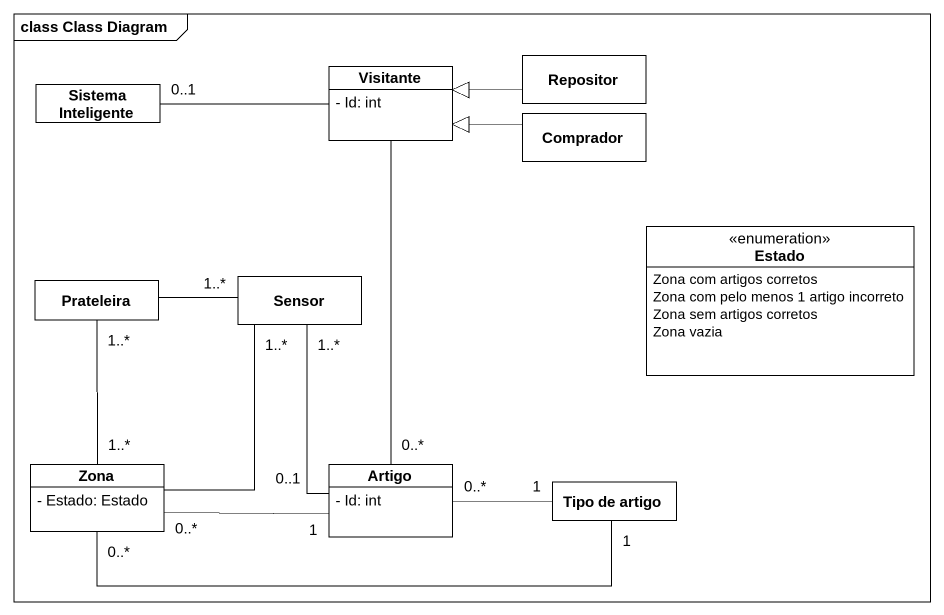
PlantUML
@startuml
mainframe class Class Diagram
hide circle
hide empty members
skinparam classAttributeIconSize 0
class Visitante {
  - Id: int
}
class Repositor
class "Sistema Inteligente" as Sistema_Inteligente
class Comprador
enum Estado {
  Zona com artigos corretos
  Zona com pelo menos 1 artigo incorreto
  Zona sem artigos corretos
  Zona vazia
}
class Prateleira
class Sensor
class Zona {
  - Estado: Estado
}
class Artigo {
  - Id: int
}
class "Tipo de artigo" as Tipo_de_artigo
Visitante -- "0..*" Artigo
Repositor -left-|> Visitante
Sistema_Inteligente "0..1" -right- Visitante
Comprador -left-|> Visitante
Prateleira "1..*" -- "1..*" Zona
Sensor "1..*" -left- Prateleira
Sensor "1..*" -- Zona
Sensor "1..*" -- "0..1" Artigo
Zona "0..*" -right- "1" Artigo
Zona "0..*" -right- "1" Tipo_de_artigo
Artigo "0..*" -right- "1" Tipo_de_artigo
@enduml
